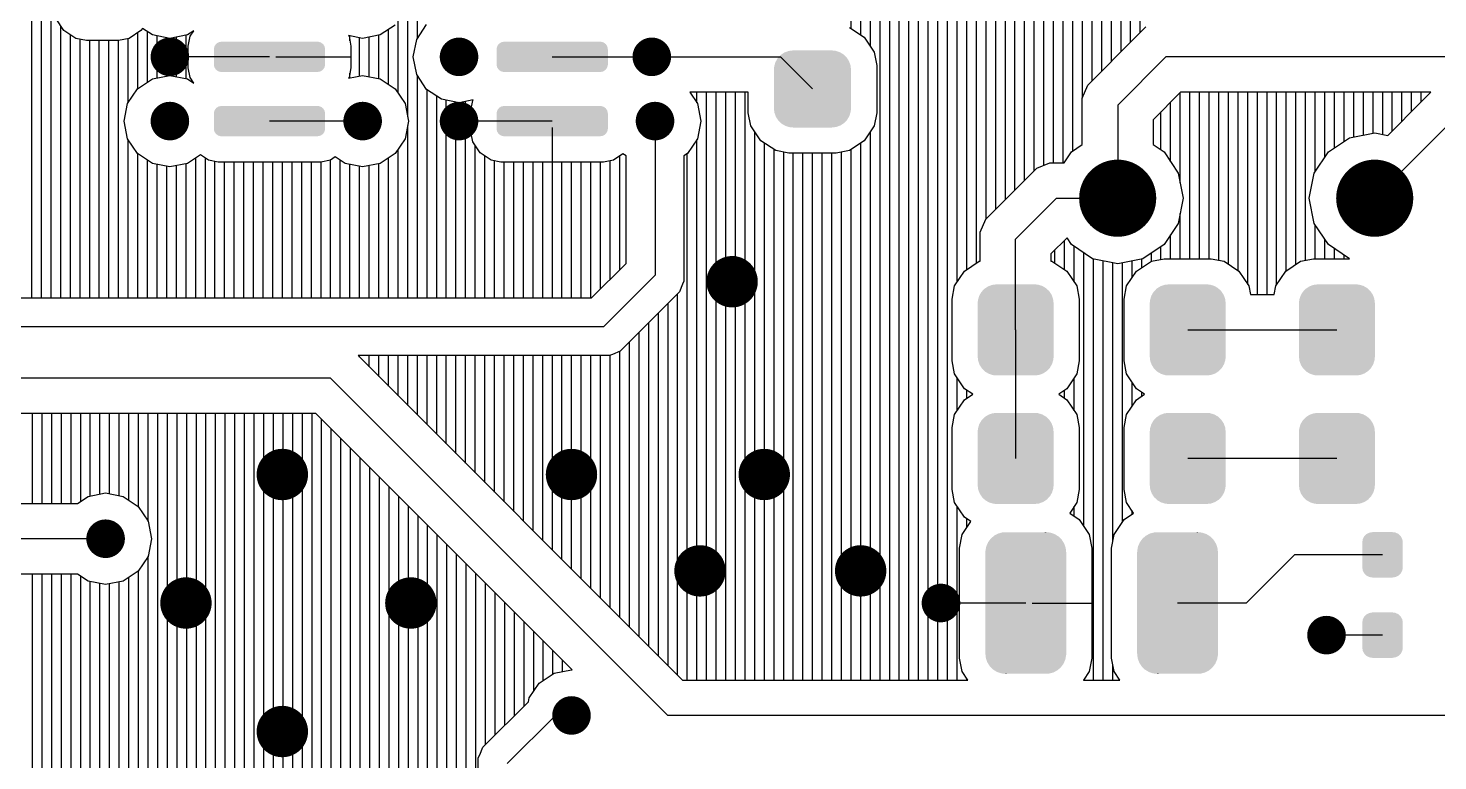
# Model space of a CAD drawing. Extents: x 295 to 953, y 10 to 290.
# Drawn here: x 646.07 to 692.04, y 123.57 to 147.46 of the extents above; entities that cross this region are included whole.
import ezdxf

# ---------------------------------------------------------------- set-up
doc = ezdxf.new("R2010")
doc.units = 0
doc.header["$LTSCALE"] = 5
doc.header["$MEASUREMENT"] = 0
doc.layers.get('0').update_dxf_attribs({"linetype": 'CONTINUOUS', "lineweight": 25})
doc.layers.add('DV-INT-A3_TOP', color=10, linetype='CONTINUOUS')

msp = doc.modelspace()

# ---------------------------------------------------------------- linework, layer by layer
for points, const_width in [([(650.373, 146.528, 1), (651.002, 146.528, 1)], 0.629), ([(659.803, 146.528, 1), (660.431, 146.528, 1)], 0.629), ([(666.089, 146.528, 1), (666.718, 146.528, 1)], 0.629), ([(650.373, 144.433, 1), (651.002, 144.433, 1)], 0.629), ([(656.659, 144.433, 1), (657.288, 144.433, 1)], 0.629), ([(659.803, 144.433, 1), (660.431, 144.433, 1)], 0.629), ([(666.194, 144.433, 1), (666.823, 144.433, 1)], 0.629), ([(680.967, 141.918, 1), (682.225, 141.918, 1)], 1.257), ([(689.349, 141.918, 1), (690.607, 141.918, 1)], 1.257), ([(668.604, 139.194, 1), (669.442, 139.194, 1)], 0.838), ([(653.935, 132.907, 1), (654.774, 132.907, 1)], 0.838), ([(663.365, 132.907, 1), (664.203, 132.907, 1)], 0.838), ([(669.652, 132.907, 1), (670.49, 132.907, 1)], 0.838), ([(648.277, 130.812, 1), (648.906, 130.812, 1)], 0.629), ([(667.556, 129.764, 1), (668.394, 129.764, 1)], 0.838), ([(672.795, 129.764, 1), (673.633, 129.764, 1)], 0.838), ([(650.792, 128.716, 1), (651.63, 128.716, 1)], 0.838), ([(658.126, 128.716, 1), (658.965, 128.716, 1)], 0.838), ([(675.519, 128.716, 1), (676.148, 128.716, 1)], 0.629), ([(688.092, 127.669, 1), (688.721, 127.669, 1)], 0.629), ([(663.47, 125.049, 1), (664.099, 125.049, 1)], 0.629), ([(653.935, 124.525, 1), (654.774, 124.525, 1)], 0.838)]:
    msp.add_lwpolyline(points, format="xyb", close=True, dxfattribs=dict(const_width=const_width))
for points in [[(652.121, 146.775), (652.122, 146.799), (655.75, 146.775), (655.746, 146.799)], [(652.121, 146.281), (652.121, 146.775), (655.75, 146.281), (655.75, 146.775)], [(652.122, 146.799), (652.141, 146.864), (655.746, 146.799), (655.733, 146.864)], [(652.141, 146.864), (652.147, 146.886), (655.733, 146.864), (655.72, 146.886)], [(652.147, 146.886), (652.189, 146.942), (655.72, 146.886), (655.686, 146.942)], [(652.189, 146.942), (652.202, 146.958), (655.686, 146.942), (655.664, 146.958)], [(652.202, 146.958), (652.263, 146.996), (655.664, 146.958), (655.614, 146.996)], [(652.263, 146.996), (652.279, 147.006), (655.614, 146.996), (655.58, 147.006)], [(652.279, 147.006), (652.362, 147.021), (655.58, 147.006), (655.526, 147.021)], [(652.362, 147.021), (652.368, 147.023), (655.526, 147.021), (655.503, 147.023)], [(661.341, 146.775), (661.342, 146.799), (664.97, 146.775), (664.966, 146.799)], [(661.341, 146.281), (661.341, 146.775), (664.97, 146.281), (664.97, 146.775)], [(661.342, 146.799), (661.361, 146.864), (664.966, 146.799), (664.954, 146.864)], [(661.361, 146.864), (661.367, 146.886), (664.954, 146.864), (664.94, 146.886)], [(661.367, 146.886), (661.409, 146.942), (664.94, 146.886), (664.906, 146.942)], [(661.409, 146.942), (661.422, 146.958), (664.906, 146.942), (664.884, 146.958)], [(661.422, 146.958), (661.483, 146.996), (664.884, 146.958), (664.834, 146.996)], [(661.483, 146.996), (661.499, 147.006), (664.834, 146.996), (664.8, 147.006)], [(661.499, 147.006), (661.582, 147.021), (664.8, 147.006), (664.747, 147.021)], [(661.582, 147.021), (661.588, 147.023), (664.747, 147.021), (664.723, 147.023)], [(670.64, 146.611), (670.733, 146.672), (672.65, 146.611), (672.546, 146.672)], [(670.733, 146.672), (670.768, 146.684), (672.546, 146.672), (672.525, 146.684)], [(670.768, 146.684), (670.87, 146.721), (672.525, 146.684), (672.406, 146.721)], [(670.87, 146.721), (670.922, 146.727), (672.406, 146.721), (672.386, 146.727)], [(670.922, 146.727), (671.014, 146.738), (672.386, 146.727), (672.271, 146.738)], [(652.125, 146.257), (652.121, 146.281), (655.749, 146.257), (655.75, 146.281)], [(652.137, 146.192), (652.125, 146.257), (655.73, 146.192), (655.749, 146.257)], [(652.151, 146.17), (652.137, 146.192), (655.724, 146.17), (655.73, 146.192)], [(661.345, 146.257), (661.341, 146.281), (664.969, 146.257), (664.97, 146.281)], [(661.357, 146.192), (661.345, 146.257), (664.95, 146.192), (664.969, 146.257)], [(661.371, 146.17), (661.357, 146.192), (664.944, 146.17), (664.95, 146.192)], [(670.385, 146.109), (670.396, 146.224), (672.9, 146.109), (672.886, 146.224)], [(670.396, 146.224), (670.405, 146.253), (672.886, 146.224), (672.883, 146.253)], [(670.405, 146.253), (670.439, 146.363), (672.883, 146.253), (672.843, 146.363)], [(670.439, 146.363), (670.454, 146.389), (672.843, 146.363), (672.834, 146.389)], [(670.454, 146.389), (670.512, 146.488), (672.834, 146.389), (672.77, 146.488)], [(670.512, 146.488), (670.534, 146.511), (672.77, 146.488), (672.755, 146.511)], [(670.534, 146.511), (670.612, 146.593), (672.755, 146.511), (672.669, 146.593)], [(670.612, 146.593), (670.64, 146.611), (672.669, 146.593), (672.65, 146.611)], [(652.185, 146.115), (652.151, 146.17), (655.682, 146.115), (655.724, 146.17)], [(652.207, 146.098), (652.185, 146.115), (655.669, 146.098), (655.682, 146.115)], [(652.257, 146.06), (652.207, 146.098), (655.607, 146.06), (655.669, 146.098)], [(652.29, 146.05), (652.257, 146.06), (655.592, 146.05), (655.607, 146.06)], [(652.344, 146.035), (652.29, 146.05), (655.509, 146.035), (655.592, 146.05)], [(652.368, 146.034), (652.344, 146.035), (655.503, 146.034), (655.509, 146.035)], [(661.405, 146.115), (661.371, 146.17), (664.902, 146.115), (664.944, 146.17)], [(661.427, 146.098), (661.405, 146.115), (664.889, 146.098), (664.902, 146.115)], [(661.477, 146.06), (661.427, 146.098), (664.828, 146.06), (664.889, 146.098)], [(661.511, 146.05), (661.477, 146.06), (664.812, 146.05), (664.828, 146.06)], [(661.564, 146.035), (661.511, 146.05), (664.729, 146.035), (664.812, 146.05)], [(661.588, 146.034), (661.564, 146.035), (664.723, 146.034), (664.729, 146.035)], [(670.385, 144.852), (670.385, 146.109), (672.9, 144.852), (672.9, 146.109)], [(652.147, 144.791), (652.189, 144.846), (655.72, 144.791), (655.686, 144.846)], [(652.189, 144.846), (652.202, 144.863), (655.686, 144.846), (655.664, 144.863)], [(652.202, 144.863), (652.263, 144.901), (655.664, 144.863), (655.614, 144.901)], [(652.263, 144.901), (652.279, 144.91), (655.614, 144.901), (655.58, 144.91)], [(652.279, 144.91), (652.362, 144.926), (655.58, 144.91), (655.526, 144.926)], [(652.362, 144.926), (652.368, 144.927), (655.526, 144.926), (655.503, 144.927)], [(661.367, 144.791), (661.409, 144.846), (664.94, 144.791), (664.906, 144.846)], [(661.409, 144.846), (661.422, 144.863), (664.906, 144.846), (664.884, 144.863)], [(661.422, 144.863), (661.483, 144.901), (664.884, 144.863), (664.834, 144.901)], [(661.483, 144.901), (661.499, 144.91), (664.834, 144.901), (664.8, 144.91)], [(661.499, 144.91), (661.582, 144.926), (664.8, 144.91), (664.747, 144.926)], [(661.582, 144.926), (661.588, 144.927), (664.747, 144.926), (664.723, 144.927)], [(670.398, 144.736), (670.385, 144.852), (672.889, 144.736), (672.9, 144.852)], [(652.121, 144.68), (652.122, 144.703), (655.75, 144.68), (655.746, 144.703)], [(652.121, 144.185), (652.121, 144.68), (655.75, 144.185), (655.75, 144.68)], [(652.122, 144.703), (652.141, 144.769), (655.746, 144.703), (655.733, 144.769)], [(652.141, 144.769), (652.147, 144.791), (655.733, 144.769), (655.72, 144.791)], [(661.341, 144.68), (661.342, 144.703), (664.97, 144.68), (664.966, 144.703)], [(661.341, 144.185), (661.341, 144.68), (664.97, 144.185), (664.97, 144.68)], [(661.342, 144.703), (661.361, 144.769), (664.966, 144.703), (664.954, 144.769)], [(661.361, 144.769), (661.367, 144.791), (664.954, 144.769), (664.94, 144.791)], [(670.402, 144.708), (670.398, 144.736), (672.88, 144.708), (672.889, 144.736)], [(670.441, 144.598), (670.402, 144.708), (672.846, 144.598), (672.88, 144.708)], [(670.451, 144.571), (670.441, 144.598), (672.831, 144.571), (672.846, 144.598)], [(670.515, 144.473), (670.451, 144.571), (672.773, 144.473), (672.831, 144.571)], [(670.53, 144.45), (670.515, 144.473), (672.751, 144.45), (672.773, 144.473)], [(670.616, 144.368), (670.53, 144.45), (672.673, 144.368), (672.751, 144.45)], [(670.635, 144.35), (670.616, 144.368), (672.645, 144.35), (672.673, 144.368)], [(670.739, 144.289), (670.635, 144.35), (672.551, 144.289), (672.645, 144.35)], [(652.125, 144.162), (652.121, 144.185), (655.749, 144.162), (655.75, 144.185)], [(652.137, 144.096), (652.125, 144.162), (655.73, 144.096), (655.749, 144.162)], [(652.151, 144.075), (652.137, 144.096), (655.724, 144.075), (655.73, 144.096)], [(652.185, 144.019), (652.151, 144.075), (655.682, 144.019), (655.724, 144.075)], [(652.207, 144.002), (652.185, 144.019), (655.669, 144.002), (655.682, 144.019)], [(652.257, 143.964), (652.207, 144.002), (655.607, 143.964), (655.669, 144.002)], [(652.29, 143.955), (652.257, 143.964), (655.592, 143.955), (655.607, 143.964)], [(652.344, 143.939), (652.29, 143.955), (655.509, 143.939), (655.592, 143.955)], [(652.368, 143.938), (652.344, 143.939), (655.503, 143.938), (655.509, 143.939)], [(661.345, 144.162), (661.341, 144.185), (664.969, 144.162), (664.97, 144.185)], [(661.357, 144.096), (661.345, 144.162), (664.95, 144.096), (664.969, 144.162)], [(661.371, 144.075), (661.357, 144.096), (664.944, 144.075), (664.95, 144.096)], [(661.405, 144.019), (661.371, 144.075), (664.902, 144.019), (664.944, 144.075)], [(661.427, 144.002), (661.405, 144.019), (664.889, 144.002), (664.902, 144.019)], [(661.477, 143.964), (661.427, 144.002), (664.828, 143.964), (664.889, 144.002)], [(661.511, 143.955), (661.477, 143.964), (664.812, 143.955), (664.828, 143.964)], [(661.564, 143.939), (661.511, 143.955), (664.729, 143.939), (664.812, 143.955)], [(661.588, 143.938), (661.564, 143.939), (664.723, 143.938), (664.729, 143.939)], [(670.76, 144.277), (670.739, 144.289), (672.517, 144.277), (672.551, 144.289)], [(670.879, 144.24), (670.76, 144.277), (672.415, 144.24), (672.517, 144.277)], [(670.898, 144.234), (670.879, 144.24), (672.363, 144.234), (672.415, 144.24)], [(671.014, 144.223), (670.898, 144.234), (672.271, 144.223), (672.363, 144.234)], [(677.099, 138.768), (677.152, 138.858), (679.441, 138.768), (679.381, 138.858)], [(677.152, 138.858), (677.179, 138.888), (679.381, 138.858), (679.362, 138.888)], [(677.179, 138.888), (677.25, 138.963), (679.362, 138.888), (679.282, 138.963)], [(677.25, 138.963), (677.285, 138.986), (679.282, 138.963), (679.257, 138.986)], [(677.285, 138.986), (677.37, 139.042), (679.257, 138.986), (679.16, 139.042)], [(677.37, 139.042), (677.413, 139.058), (679.16, 139.042), (679.133, 139.058)], [(677.413, 139.058), (677.505, 139.091), (679.133, 139.058), (679.02, 139.091)], [(677.505, 139.091), (677.569, 139.099), (679.02, 139.091), (678.995, 139.099)], [(677.569, 139.099), (677.648, 139.108), (678.995, 139.099), (678.889, 139.108)], [(682.711, 138.768), (682.763, 138.858), (685.053, 138.768), (684.993, 138.858)], [(682.763, 138.858), (682.791, 138.888), (684.993, 138.858), (684.973, 138.888)], [(682.791, 138.888), (682.862, 138.963), (684.973, 138.888), (684.893, 138.963)], [(682.862, 138.963), (682.897, 138.986), (684.893, 138.963), (684.869, 138.986)], [(682.897, 138.986), (682.982, 139.042), (684.869, 138.986), (684.772, 139.042)], [(682.982, 139.042), (683.025, 139.058), (684.772, 139.042), (684.744, 139.058)], [(683.025, 139.058), (683.117, 139.091), (684.744, 139.058), (684.632, 139.091)], [(683.117, 139.091), (683.181, 139.099), (684.632, 139.091), (684.607, 139.099)], [(683.181, 139.099), (683.26, 139.108), (684.607, 139.099), (684.5, 139.108)], [(687.577, 138.768), (687.629, 138.858), (689.918, 138.768), (689.859, 138.858)], [(687.629, 138.858), (687.657, 138.888), (689.859, 138.858), (689.839, 138.888)], [(687.657, 138.888), (687.728, 138.963), (689.839, 138.888), (689.759, 138.963)], [(687.728, 138.963), (687.763, 138.986), (689.759, 138.963), (689.735, 138.986)], [(687.763, 138.986), (687.848, 139.042), (689.735, 138.986), (689.637, 139.042)], [(687.848, 139.042), (687.891, 139.058), (689.637, 139.042), (689.61, 139.058)], [(687.891, 139.058), (687.983, 139.091), (689.61, 139.058), (689.498, 139.091)], [(687.983, 139.091), (688.047, 139.099), (689.498, 139.091), (689.472, 139.099)], [(688.047, 139.099), (688.126, 139.108), (689.472, 139.099), (689.366, 139.108)], [(677.03, 138.49), (677.039, 138.596), (679.507, 138.49), (679.494, 138.596)], [(677.03, 136.755), (677.03, 138.49), (679.507, 136.755), (679.507, 138.49)], [(677.039, 138.596), (677.05, 138.632), (679.494, 138.596), (679.49, 138.632)], [(677.05, 138.632), (677.08, 138.734), (679.49, 138.632), (679.453, 138.734)], [(677.08, 138.734), (677.099, 138.768), (679.453, 138.734), (679.441, 138.768)], [(682.642, 138.49), (682.651, 138.596), (685.118, 138.49), (685.106, 138.596)], [(682.642, 136.755), (682.642, 138.49), (685.118, 136.755), (685.118, 138.49)], [(682.651, 138.596), (682.662, 138.632), (685.106, 138.596), (685.102, 138.632)], [(682.662, 138.632), (682.692, 138.734), (685.102, 138.632), (685.065, 138.734)], [(682.692, 138.734), (682.711, 138.768), (685.065, 138.734), (685.053, 138.768)], [(687.507, 138.49), (687.517, 138.596), (689.984, 138.49), (689.972, 138.596)], [(687.507, 136.755), (687.507, 138.49), (689.984, 136.755), (689.984, 138.49)], [(687.517, 138.596), (687.527, 138.632), (689.972, 138.596), (689.968, 138.632)], [(687.527, 138.632), (687.558, 138.734), (689.968, 138.632), (689.931, 138.734)], [(687.558, 138.734), (687.577, 138.768), (689.931, 138.734), (689.918, 138.768)], [(677.042, 136.648), (677.03, 136.755), (679.498, 136.648), (679.507, 136.755)], [(677.047, 136.612), (677.042, 136.648), (679.487, 136.612), (679.498, 136.648)], [(677.083, 136.511), (677.047, 136.612), (679.457, 136.511), (679.487, 136.612)], [(682.654, 136.648), (682.642, 136.755), (685.109, 136.648), (685.118, 136.755)], [(682.658, 136.612), (682.654, 136.648), (685.098, 136.612), (685.109, 136.648)], [(682.695, 136.511), (682.658, 136.612), (685.068, 136.511), (685.098, 136.612)], [(687.52, 136.648), (687.507, 136.755), (689.975, 136.648), (689.984, 136.755)], [(687.524, 136.612), (687.52, 136.648), (689.964, 136.612), (689.975, 136.648)], [(687.561, 136.511), (687.524, 136.612), (689.934, 136.511), (689.964, 136.612)], [(677.096, 136.477), (677.083, 136.511), (679.437, 136.477), (679.457, 136.511)], [(677.156, 136.386), (677.096, 136.477), (679.385, 136.386), (679.437, 136.477)], [(677.175, 136.357), (677.156, 136.386), (679.357, 136.357), (679.385, 136.386)], [(677.255, 136.281), (677.175, 136.357), (679.286, 136.281), (679.357, 136.357)], [(677.279, 136.258), (677.255, 136.281), (679.251, 136.258), (679.286, 136.281)], [(677.377, 136.202), (677.279, 136.258), (679.166, 136.202), (679.251, 136.258)], [(677.404, 136.187), (677.377, 136.202), (679.123, 136.187), (679.166, 136.202)], [(677.517, 136.153), (677.404, 136.187), (679.031, 136.153), (679.123, 136.187)], [(677.542, 136.146), (677.517, 136.153), (678.967, 136.146), (679.031, 136.153)], [(677.648, 136.136), (677.542, 136.146), (678.889, 136.136), (678.967, 136.146)], [(682.708, 136.477), (682.695, 136.511), (685.049, 136.477), (685.068, 136.511)], [(682.767, 136.386), (682.708, 136.477), (684.997, 136.386), (685.049, 136.477)], [(682.787, 136.357), (682.767, 136.386), (684.969, 136.357), (684.997, 136.386)], [(682.867, 136.281), (682.787, 136.357), (684.898, 136.281), (684.969, 136.357)], [(682.891, 136.258), (682.867, 136.281), (684.863, 136.258), (684.898, 136.281)], [(682.988, 136.202), (682.891, 136.258), (684.778, 136.202), (684.863, 136.258)], [(683.016, 136.187), (682.988, 136.202), (684.735, 136.187), (684.778, 136.202)], [(683.128, 136.153), (683.016, 136.187), (684.643, 136.153), (684.735, 136.187)], [(683.154, 136.146), (683.128, 136.153), (684.579, 136.146), (684.643, 136.153)], [(683.26, 136.136), (683.154, 136.146), (684.5, 136.136), (684.579, 136.146)], [(687.573, 136.477), (687.561, 136.511), (689.915, 136.477), (689.934, 136.511)], [(687.633, 136.386), (687.573, 136.477), (689.862, 136.386), (689.915, 136.477)], [(687.652, 136.357), (687.633, 136.386), (689.835, 136.357), (689.862, 136.386)], [(687.732, 136.281), (687.652, 136.357), (689.764, 136.281), (689.835, 136.357)], [(687.757, 136.258), (687.732, 136.281), (689.729, 136.258), (689.764, 136.281)], [(687.854, 136.202), (687.757, 136.258), (689.644, 136.202), (689.729, 136.258)], [(687.882, 136.187), (687.854, 136.202), (689.601, 136.187), (689.644, 136.202)], [(687.994, 136.153), (687.882, 136.187), (689.509, 136.153), (689.601, 136.187)], [(688.019, 136.146), (687.994, 136.153), (689.445, 136.146), (689.509, 136.153)], [(688.126, 136.136), (688.019, 136.146), (689.366, 136.136), (689.445, 136.146)], [(677.152, 134.667), (677.179, 134.697), (679.381, 134.667), (679.362, 134.697)], [(677.179, 134.697), (677.25, 134.772), (679.362, 134.697), (679.282, 134.772)], [(677.25, 134.772), (677.285, 134.795), (679.282, 134.772), (679.257, 134.795)], [(677.285, 134.795), (677.37, 134.851), (679.257, 134.795), (679.16, 134.851)], [(677.37, 134.851), (677.413, 134.867), (679.16, 134.851), (679.133, 134.867)], [(677.413, 134.867), (677.505, 134.9), (679.133, 134.867), (679.02, 134.9)], [(677.505, 134.9), (677.569, 134.908), (679.02, 134.9), (678.995, 134.908)], [(677.569, 134.908), (677.648, 134.917), (678.995, 134.908), (678.889, 134.917)], [(682.763, 134.667), (682.791, 134.697), (684.993, 134.667), (684.973, 134.697)], [(682.791, 134.697), (682.862, 134.772), (684.973, 134.697), (684.893, 134.772)], [(682.862, 134.772), (682.897, 134.795), (684.893, 134.772), (684.869, 134.795)], [(682.897, 134.795), (682.982, 134.851), (684.869, 134.795), (684.772, 134.851)], [(682.982, 134.851), (683.025, 134.867), (684.772, 134.851), (684.744, 134.867)], [(683.025, 134.867), (683.117, 134.9), (684.744, 134.867), (684.632, 134.9)], [(683.117, 134.9), (683.181, 134.908), (684.632, 134.9), (684.607, 134.908)], [(683.181, 134.908), (683.26, 134.917), (684.607, 134.908), (684.5, 134.917)], [(687.629, 134.667), (687.657, 134.697), (689.859, 134.667), (689.839, 134.697)], [(687.657, 134.697), (687.728, 134.772), (689.839, 134.697), (689.759, 134.772)], [(687.728, 134.772), (687.763, 134.795), (689.759, 134.772), (689.735, 134.795)], [(687.763, 134.795), (687.848, 134.851), (689.735, 134.795), (689.637, 134.851)], [(687.848, 134.851), (687.891, 134.867), (689.637, 134.851), (689.61, 134.867)], [(687.891, 134.867), (687.983, 134.9), (689.61, 134.867), (689.498, 134.9)], [(687.983, 134.9), (688.047, 134.908), (689.498, 134.9), (689.472, 134.908)], [(688.047, 134.908), (688.126, 134.917), (689.472, 134.908), (689.366, 134.917)], [(677.03, 134.299), (677.039, 134.405), (679.507, 134.299), (679.494, 134.405)], [(677.03, 132.564), (677.03, 134.299), (679.507, 132.564), (679.507, 134.299)], [(677.039, 134.405), (677.05, 134.441), (679.494, 134.405), (679.49, 134.441)], [(677.05, 134.441), (677.08, 134.543), (679.49, 134.441), (679.453, 134.543)], [(677.08, 134.543), (677.099, 134.577), (679.453, 134.543), (679.441, 134.577)], [(677.099, 134.577), (677.152, 134.667), (679.441, 134.577), (679.381, 134.667)], [(682.642, 134.299), (682.651, 134.405), (685.118, 134.299), (685.106, 134.405)], [(682.642, 132.564), (682.642, 134.299), (685.118, 132.564), (685.118, 134.299)], [(682.651, 134.405), (682.662, 134.441), (685.106, 134.405), (685.102, 134.441)], [(682.662, 134.441), (682.692, 134.543), (685.102, 134.441), (685.065, 134.543)], [(682.692, 134.543), (682.711, 134.577), (685.065, 134.543), (685.053, 134.577)], [(682.711, 134.577), (682.763, 134.667), (685.053, 134.577), (684.993, 134.667)], [(687.507, 134.299), (687.517, 134.405), (689.984, 134.299), (689.972, 134.405)], [(687.507, 132.564), (687.507, 134.299), (689.984, 132.564), (689.984, 134.299)], [(687.517, 134.405), (687.527, 134.441), (689.972, 134.405), (689.968, 134.441)], [(687.527, 134.441), (687.558, 134.543), (689.968, 134.441), (689.931, 134.543)], [(687.558, 134.543), (687.577, 134.577), (689.931, 134.543), (689.918, 134.577)], [(687.577, 134.577), (687.629, 134.667), (689.918, 134.577), (689.859, 134.667)], [(677.042, 132.457), (677.03, 132.564), (679.498, 132.457), (679.507, 132.564)], [(677.047, 132.421), (677.042, 132.457), (679.487, 132.421), (679.498, 132.457)], [(677.083, 132.32), (677.047, 132.421), (679.457, 132.32), (679.487, 132.421)], [(682.654, 132.457), (682.642, 132.564), (685.109, 132.457), (685.118, 132.564)], [(682.658, 132.421), (682.654, 132.457), (685.098, 132.421), (685.109, 132.457)], [(682.695, 132.32), (682.658, 132.421), (685.068, 132.32), (685.098, 132.421)], [(687.52, 132.457), (687.507, 132.564), (689.975, 132.457), (689.984, 132.564)], [(687.524, 132.421), (687.52, 132.457), (689.964, 132.421), (689.975, 132.457)], [(687.561, 132.32), (687.524, 132.421), (689.934, 132.32), (689.964, 132.421)], [(677.096, 132.286), (677.083, 132.32), (679.437, 132.286), (679.457, 132.32)], [(677.156, 132.195), (677.096, 132.286), (679.385, 132.195), (679.437, 132.286)], [(677.175, 132.166), (677.156, 132.195), (679.357, 132.166), (679.385, 132.195)], [(677.255, 132.09), (677.175, 132.166), (679.286, 132.09), (679.357, 132.166)], [(677.279, 132.067), (677.255, 132.09), (679.251, 132.067), (679.286, 132.09)], [(677.377, 132.011), (677.279, 132.067), (679.166, 132.011), (679.251, 132.067)], [(677.404, 131.996), (677.377, 132.011), (679.123, 131.996), (679.166, 132.011)], [(677.517, 131.962), (677.404, 131.996), (679.031, 131.962), (679.123, 131.996)], [(677.542, 131.955), (677.517, 131.962), (678.967, 131.955), (679.031, 131.962)], [(677.648, 131.945), (677.542, 131.955), (678.889, 131.945), (678.967, 131.955)], [(682.708, 132.286), (682.695, 132.32), (685.049, 132.286), (685.068, 132.32)], [(682.767, 132.195), (682.708, 132.286), (684.997, 132.195), (685.049, 132.286)], [(682.787, 132.166), (682.767, 132.195), (684.969, 132.166), (684.997, 132.195)], [(682.867, 132.09), (682.787, 132.166), (684.898, 132.09), (684.969, 132.166)], [(682.891, 132.067), (682.867, 132.09), (684.863, 132.067), (684.898, 132.09)], [(682.988, 132.011), (682.891, 132.067), (684.778, 132.011), (684.863, 132.067)], [(683.016, 131.996), (682.988, 132.011), (684.735, 131.996), (684.778, 132.011)], [(683.128, 131.962), (683.016, 131.996), (684.643, 131.962), (684.735, 131.996)], [(683.154, 131.955), (683.128, 131.962), (684.579, 131.955), (684.643, 131.962)], [(683.26, 131.945), (683.154, 131.955), (684.5, 131.945), (684.579, 131.955)], [(687.573, 132.286), (687.561, 132.32), (689.915, 132.286), (689.934, 132.32)], [(687.633, 132.195), (687.573, 132.286), (689.862, 132.195), (689.915, 132.286)], [(687.652, 132.166), (687.633, 132.195), (689.835, 132.166), (689.862, 132.195)], [(687.732, 132.09), (687.652, 132.166), (689.764, 132.09), (689.835, 132.166)], [(687.757, 132.067), (687.732, 132.09), (689.729, 132.067), (689.764, 132.09)], [(687.854, 132.011), (687.757, 132.067), (689.644, 132.011), (689.729, 132.067)], [(687.882, 131.996), (687.854, 132.011), (689.601, 131.996), (689.644, 132.011)], [(687.994, 131.962), (687.882, 131.996), (689.509, 131.962), (689.601, 131.996)], [(688.019, 131.955), (687.994, 131.962), (689.445, 131.955), (689.509, 131.962)], [(688.126, 131.945), (688.019, 131.955), (689.366, 131.945), (689.445, 131.955)], [(677.702, 130.983), (677.813, 131.012), (679.485, 130.983), (679.4, 131.012)], [(677.813, 131.012), (677.846, 131.021), (679.4, 131.012), (679.318, 131.021)], [(677.846, 131.021), (677.994, 131.026), (679.318, 131.021), (679.271, 131.026)], [(679.206, 131.026), (679.252, 131.028), (679.271, 131.026), (679.252, 131.028)], [(682.651, 130.983), (682.762, 131.012), (684.435, 130.983), (684.35, 131.012)], [(682.762, 131.012), (682.795, 131.021), (684.35, 131.012), (684.267, 131.021)], [(682.795, 131.021), (682.944, 131.026), (684.267, 131.021), (684.221, 131.026)], [(684.155, 131.026), (684.202, 131.028), (684.221, 131.026), (684.202, 131.028)], [(689.799, 131.01), (689.821, 131.014), (690.664, 131.01), (690.657, 131.014)], [(689.821, 131.014), (689.903, 131.027), (690.657, 131.014), (690.565, 131.027)], [(689.903, 131.027), (689.903, 131.03), (690.565, 131.027), (690.565, 131.03)], [(677.302, 130.515), (677.31, 130.561), (679.901, 130.515), (679.885, 130.561)], [(677.31, 130.561), (677.351, 130.655), (679.885, 130.561), (679.851, 130.655)], [(677.351, 130.655), (677.37, 130.697), (679.851, 130.655), (679.825, 130.697)], [(677.37, 130.697), (677.431, 130.781), (679.825, 130.697), (679.772, 130.781)], [(677.431, 130.781), (677.458, 130.817), (679.772, 130.781), (679.736, 130.817)], [(677.458, 130.817), (677.538, 130.885), (679.736, 130.817), (679.667, 130.885)], [(677.538, 130.885), (677.57, 130.914), (679.667, 130.885), (679.621, 130.914)], [(677.57, 130.914), (677.666, 130.964), (679.621, 130.914), (679.54, 130.964)], [(677.666, 130.964), (677.702, 130.983), (679.54, 130.964), (679.485, 130.983)], [(682.251, 130.515), (682.26, 130.561), (684.85, 130.515), (684.834, 130.561)], [(682.26, 130.561), (682.301, 130.655), (684.834, 130.561), (684.801, 130.655)], [(682.301, 130.655), (682.319, 130.697), (684.801, 130.655), (684.774, 130.697)], [(682.319, 130.697), (682.381, 130.781), (684.774, 130.697), (684.722, 130.781)], [(682.381, 130.781), (682.407, 130.817), (684.722, 130.781), (684.685, 130.817)], [(682.407, 130.817), (682.487, 130.885), (684.685, 130.817), (684.616, 130.885)], [(682.487, 130.885), (682.52, 130.914), (684.616, 130.885), (684.571, 130.914)], [(682.52, 130.914), (682.616, 130.964), (684.571, 130.914), (684.49, 130.964)], [(682.616, 130.964), (682.651, 130.983), (684.49, 130.964), (684.435, 130.983)], [(689.574, 130.701), (689.587, 130.793), (690.894, 130.701), (690.878, 130.793)], [(689.574, 130.699), (689.574, 130.701), (690.894, 130.699), (690.894, 130.701)], [(689.574, 129.877), (689.574, 130.699), (690.894, 129.877), (690.894, 130.699)], [(689.587, 130.793), (689.593, 130.804), (690.878, 130.793), (690.876, 130.804)], [(689.593, 130.804), (689.633, 130.887), (690.876, 130.804), (690.832, 130.887)], [(689.633, 130.887), (689.642, 130.896), (690.832, 130.887), (690.827, 130.896)], [(689.642, 130.896), (689.706, 130.962), (690.827, 130.896), (690.759, 130.962)], [(689.706, 130.962), (689.719, 130.969), (690.759, 130.962), (690.751, 130.969)], [(689.719, 130.969), (689.799, 131.01), (690.751, 130.969), (690.664, 131.01)], [(677.279, 127.067), (677.279, 130.365), (679.92, 127.067), (679.92, 130.365)], [(677.281, 130.368), (677.283, 130.415), (679.917, 130.368), (679.912, 130.415)], [(677.281, 130.365), (677.281, 130.368), (679.917, 130.365), (679.917, 130.368)], [(677.283, 130.415), (677.302, 130.515), (679.912, 130.415), (679.901, 130.515)], [(682.229, 127.067), (682.229, 130.365), (684.869, 127.067), (684.869, 130.365)], [(682.231, 130.368), (682.233, 130.415), (684.867, 130.368), (684.862, 130.415)], [(682.231, 130.365), (682.231, 130.368), (684.867, 130.365), (684.867, 130.368)], [(682.233, 130.415), (682.251, 130.515), (684.862, 130.415), (684.85, 130.515)], [(689.574, 129.875), (689.574, 129.877), (690.894, 129.875), (690.894, 129.877)], [(689.589, 129.783), (689.574, 129.875), (690.88, 129.783), (690.894, 129.875)], [(689.591, 129.772), (689.589, 129.783), (690.874, 129.772), (690.88, 129.783)], [(689.635, 129.689), (689.591, 129.772), (690.834, 129.689), (690.874, 129.772)], [(689.64, 129.679), (689.635, 129.689), (690.825, 129.679), (690.834, 129.689)], [(689.709, 129.614), (689.64, 129.679), (690.761, 129.614), (690.825, 129.679)], [(689.716, 129.607), (689.709, 129.614), (690.748, 129.607), (690.761, 129.614)], [(689.803, 129.566), (689.716, 129.607), (690.668, 129.566), (690.748, 129.607)], [(689.81, 129.562), (689.803, 129.566), (690.647, 129.562), (690.668, 129.566)], [(689.903, 129.549), (689.81, 129.562), (690.565, 129.549), (690.647, 129.562)], [(689.903, 129.546), (689.903, 129.549), (690.565, 129.546), (690.565, 129.549)], [(689.593, 128.185), (689.633, 128.268), (690.876, 128.185), (690.832, 128.268)], [(689.633, 128.268), (689.642, 128.277), (690.832, 128.268), (690.827, 128.277)], [(689.642, 128.277), (689.706, 128.343), (690.827, 128.277), (690.759, 128.343)], [(689.706, 128.343), (689.719, 128.349), (690.759, 128.343), (690.751, 128.349)], [(689.719, 128.349), (689.799, 128.391), (690.751, 128.349), (690.664, 128.391)], [(689.799, 128.391), (689.821, 128.394), (690.664, 128.391), (690.657, 128.394)], [(689.821, 128.394), (689.903, 128.408), (690.657, 128.394), (690.565, 128.408)], [(689.903, 128.408), (689.903, 128.41), (690.565, 128.408), (690.565, 128.41)], [(689.574, 128.081), (689.587, 128.173), (690.894, 128.081), (690.878, 128.173)], [(689.574, 128.079), (689.574, 128.081), (690.894, 128.079), (690.894, 128.081)], [(689.574, 127.258), (689.574, 128.079), (690.894, 127.258), (690.894, 128.079)], [(689.587, 128.173), (689.593, 128.185), (690.878, 128.173), (690.876, 128.185)], [(677.281, 127.065), (677.281, 127.067), (679.917, 127.065), (679.917, 127.067)], [(677.287, 127.018), (677.281, 127.065), (679.916, 127.018), (679.917, 127.065)], [(677.298, 126.917), (677.287, 127.018), (679.897, 126.917), (679.916, 127.018)], [(677.314, 126.872), (677.298, 126.917), (679.888, 126.872), (679.897, 126.917)], [(682.231, 127.065), (682.231, 127.067), (684.867, 127.065), (684.867, 127.067)], [(682.236, 127.018), (682.231, 127.065), (684.865, 127.018), (684.867, 127.065)], [(682.248, 126.917), (682.236, 127.018), (684.847, 126.917), (684.865, 127.018)], [(682.264, 126.872), (682.248, 126.917), (684.838, 126.872), (684.847, 126.917)], [(689.574, 127.256), (689.574, 127.258), (690.894, 127.256), (690.894, 127.258)], [(689.589, 127.164), (689.574, 127.256), (690.88, 127.164), (690.894, 127.256)], [(689.591, 127.153), (689.589, 127.164), (690.874, 127.153), (690.88, 127.164)], [(689.635, 127.069), (689.591, 127.153), (690.834, 127.069), (690.874, 127.153)], [(689.64, 127.06), (689.635, 127.069), (690.825, 127.06), (690.834, 127.069)], [(689.709, 126.994), (689.64, 127.06), (690.761, 126.994), (690.825, 127.06)], [(689.716, 126.988), (689.709, 126.994), (690.748, 126.988), (690.761, 126.994)], [(689.803, 126.946), (689.716, 126.988), (690.668, 126.946), (690.748, 126.988)], [(689.81, 126.943), (689.803, 126.946), (690.647, 126.943), (690.668, 126.946)], [(689.903, 126.93), (689.81, 126.943), (690.565, 126.93), (690.647, 126.943)], [(689.903, 126.927), (689.903, 126.93), (690.565, 126.927), (690.565, 126.93)], [(677.347, 126.777), (677.314, 126.872), (679.847, 126.777), (679.888, 126.872)], [(677.374, 126.735), (677.347, 126.777), (679.829, 126.735), (679.847, 126.777)], [(677.427, 126.652), (677.374, 126.735), (679.768, 126.652), (679.829, 126.735)], [(677.463, 126.616), (677.427, 126.652), (679.741, 126.616), (679.768, 126.652)], [(677.532, 126.547), (677.463, 126.616), (679.661, 126.547), (679.741, 126.616)], [(677.577, 126.519), (677.532, 126.547), (679.628, 126.519), (679.661, 126.547)], [(677.658, 126.469), (677.577, 126.519), (679.533, 126.469), (679.628, 126.519)], [(677.713, 126.45), (677.658, 126.469), (679.497, 126.45), (679.533, 126.469)], [(677.799, 126.421), (677.713, 126.45), (679.386, 126.421), (679.497, 126.45)], [(677.88, 126.412), (677.799, 126.421), (679.353, 126.412), (679.386, 126.421)], [(682.297, 126.777), (682.264, 126.872), (684.797, 126.777), (684.838, 126.872)], [(682.323, 126.735), (682.297, 126.777), (684.779, 126.735), (684.797, 126.777)], [(682.376, 126.652), (682.323, 126.735), (684.717, 126.652), (684.779, 126.735)], [(682.412, 126.616), (682.376, 126.652), (684.691, 126.616), (684.717, 126.652)], [(682.482, 126.547), (682.412, 126.616), (684.611, 126.547), (684.691, 126.616)], [(682.527, 126.519), (682.482, 126.547), (684.578, 126.519), (684.611, 126.547)], [(682.608, 126.469), (682.527, 126.519), (684.482, 126.469), (684.578, 126.519)], [(682.663, 126.45), (682.608, 126.469), (684.446, 126.45), (684.482, 126.469)], [(682.748, 126.421), (682.663, 126.45), (684.335, 126.421), (684.446, 126.45)], [(682.83, 126.412), (682.748, 126.421), (684.303, 126.412), (684.335, 126.421)], [(677.927, 126.407), (677.88, 126.412), (679.205, 126.407), (679.353, 126.412)], [(677.946, 126.405), (677.927, 126.407), (677.946, 126.405), (677.994, 126.407)], [(682.876, 126.407), (682.83, 126.412), (684.154, 126.407), (684.303, 126.412)], [(682.896, 126.405), (682.876, 126.407), (682.896, 126.405), (682.944, 126.407)]]:
    msp.add_solid(points)
at = {"layer": 'DV-INT-A3_TOP', "color": 7}
for p, q in [((675.104, 126.202), (675.104, 168.761)), ((675.418, 126.202), (675.418, 168.761)), ((674.79, 126.202), (674.79, 168.514)), ((675.733, 126.202), (675.733, 168.669)), ((673.847, 126.202), (673.847, 167.869)), ((674.161, 126.202), (674.161, 167.944)), ((674.475, 126.202), (674.475, 168.154)), ((676.047, 126.202), (676.047, 168.225)), ((676.361, 139.177), (676.361, 168.015)), ((676.676, 139.588), (676.676, 167.89)), ((676.99, 139.797), (676.99, 165.748)), ((677.304, 141.239), (677.304, 165.434)), ((677.619, 141.553), (677.619, 165.119)), ((677.933, 141.868), (677.933, 164.805)), ((678.247, 142.182), (678.247, 164.491)), ((678.562, 142.496), (678.562, 164.176)), ((678.876, 142.811), (678.876, 163.875)), ((679.19, 142.991), (679.19, 163.745)), ((679.505, 143.07), (679.505, 163.711)), ((679.819, 143.07), (679.819, 163.711)), ((680.133, 143.456), (680.133, 163.711)), ((680.448, 145.183), (680.448, 163.711)), ((680.762, 145.744), (680.762, 163.711)), ((681.076, 146.059), (681.076, 163.711)), ((681.391, 146.373), (681.391, 163.711)), ((681.705, 146.687), (681.705, 163.711)), ((682.019, 147.002), (682.019, 163.711)), ((682.334, 147.316), (682.334, 163.711)), ((646.186, 138.67), (646.186, 159.373)), ((646.501, 138.67), (646.501, 158.602)), ((646.815, 138.67), (646.815, 158.313)), ((658.759, 147.127), (658.759, 150.116)), ((673.532, 146.863), (673.532, 148.72)), ((658.445, 144.575), (658.445, 148.477)), ((673.218, 147.241), (673.218, 148.251)), ((647.234, 147.387), (646.978, 147.773)), ((658.034, 147.563), (657.548, 147.241)), ((658.131, 145.346), (658.131, 147.706)), ((658.738, 147.098), (659.061, 147.584)), ((672.904, 147.45), (672.904, 147.991)), ((647.129, 138.67), (647.129, 147.546)), ((647.62, 147.127), (647.234, 147.387)), ((647.443, 138.67), (647.443, 147.249)), ((647.963, 147.06), (647.62, 147.127)), ((647.758, 138.67), (647.758, 147.102)), ((649.359, 147.127), (649.015, 147.06)), ((649.329, 145.032), (649.329, 147.123)), ((649.744, 147.387), (649.359, 147.127)), ((649.644, 145.493), (649.644, 147.32)), ((649.79, 147.458), (649.744, 147.387)), ((650.117, 147.241), (649.79, 147.458)), ((649.958, 145.707), (649.958, 147.345)), ((650.687, 147.127), (650.117, 147.241)), ((650.272, 145.841), (650.272, 147.211)), ((650.587, 145.904), (650.587, 147.148)), ((651.261, 147.241), (650.687, 147.127)), ((650.901, 145.883), (650.901, 147.169)), ((651.215, 145.82), (651.215, 147.232)), ((651.467, 147.379), (651.261, 147.241)), ((651.282, 146.88), (651.345, 147.199)), ((651.345, 147.199), (651.467, 147.379)), ((656.974, 147.127), (656.513, 147.22)), ((656.513, 147.22), (656.53, 147.199)), ((656.53, 147.199), (656.592, 146.88)), ((656.559, 147.052), (656.559, 147.211)), ((656.873, 145.904), (656.873, 147.148)), ((657.548, 147.241), (656.974, 147.127)), ((657.188, 145.883), (657.188, 147.169)), ((657.502, 145.82), (657.502, 147.232)), ((657.816, 145.635), (657.816, 147.417)), ((672.845, 147.488), (673.331, 147.165)), ((673.331, 147.165), (673.654, 146.679)), ((680.619, 145.606), (682.191, 147.178)), ((682.191, 147.178), (682.518, 147.505)), ((649.015, 147.06), (647.963, 147.06)), ((648.072, 138.67), (648.072, 147.06)), ((648.386, 138.67), (648.386, 147.06)), ((648.701, 138.67), (648.701, 147.06)), ((649.015, 138.67), (649.015, 147.06)), ((651.282, 146.172), (651.282, 146.88)), ((656.592, 146.88), (656.592, 146.172)), ((658.625, 146.528), (658.738, 147.098)), ((673.654, 146.679), (673.738, 146.251)), ((653.935, 146.528), (650.687, 146.528)), ((653.726, 146.528), (651.282, 146.528)), ((654.145, 146.528), (656.592, 146.528)), ((658.738, 145.954), (658.625, 146.528)), ((663.156, 146.528), (666.404, 146.528)), ((666.404, 146.528), (670.595, 146.528)), ((670.595, 146.528), (671.642, 145.48)), ((673.738, 146.251), (673.738, 144.705)), ((683.168, 146.528), (681.596, 144.956)), ((697.836, 146.528), (683.168, 146.528)), ((649.631, 145.489), (650.117, 145.811)), ((650.117, 145.811), (650.687, 145.925)), ((650.687, 145.925), (651.261, 145.811)), ((651.261, 145.811), (651.467, 145.673)), ((651.345, 145.853), (651.282, 146.172)), ((651.467, 145.673), (651.345, 145.853)), ((656.513, 145.832), (656.974, 145.925)), ((656.53, 145.853), (656.513, 145.832)), ((656.592, 146.172), (656.53, 145.853)), ((656.559, 145.841), (656.559, 146)), ((656.974, 145.925), (657.548, 145.811)), ((657.548, 145.811), (658.034, 145.489)), ((659.061, 145.468), (658.738, 145.954)), ((658.759, 138.67), (658.759, 145.925)), ((649.308, 145.003), (649.631, 145.489)), ((658.034, 145.489), (658.357, 145.003)), ((659.547, 145.145), (659.061, 145.468)), ((659.074, 138.67), (659.074, 145.464)), ((669.547, 145.376), (667.644, 145.376)), ((667.644, 145.376), (667.891, 145.003)), ((667.875, 145.032), (667.875, 145.376)), ((668.189, 126.202), (668.189, 145.376)), ((668.503, 126.202), (668.503, 145.376)), ((668.818, 126.202), (668.818, 145.376)), ((669.132, 126.202), (669.132, 145.376)), ((669.446, 126.202), (669.446, 145.376)), ((669.547, 144.705), (669.547, 145.376)), ((680.443, 145.183), (680.619, 145.606)), ((683.645, 145.376), (682.748, 144.479)), ((683.637, 142.417), (683.637, 145.363)), ((691.809, 145.376), (683.645, 145.376)), ((683.951, 139.944), (683.951, 145.376)), ((684.266, 139.944), (684.266, 145.376)), ((684.58, 139.944), (684.58, 145.376)), ((684.894, 139.894), (684.894, 145.376)), ((685.209, 139.764), (685.209, 145.376)), ((685.523, 139.554), (685.523, 145.376)), ((685.837, 139.106), (685.837, 145.376)), ((686.152, 138.775), (686.152, 145.376)), ((686.466, 138.775), (686.466, 145.376)), ((686.78, 139.089), (686.78, 145.376)), ((687.095, 139.546), (687.095, 145.376)), ((687.409, 139.755), (687.409, 145.376)), ((687.723, 139.89), (687.723, 145.376)), ((688.038, 142.777), (688.038, 145.376)), ((688.352, 143.247), (688.352, 145.376)), ((688.666, 143.557), (688.666, 145.376)), ((688.98, 143.766), (688.98, 145.376)), ((689.295, 143.917), (689.295, 145.376)), ((689.609, 143.98), (689.609, 145.376)), ((689.923, 144.043), (689.923, 145.376)), ((690.238, 144.001), (690.238, 145.376)), ((690.552, 144.114), (690.552, 145.376)), ((690.866, 144.428), (690.866, 145.376)), ((691.181, 144.743), (691.181, 145.376)), ((691.495, 145.057), (691.495, 145.376)), ((691.516, 145.082), (691.809, 145.376)), ((649.195, 144.433), (649.308, 145.003)), ((658.357, 145.003), (658.47, 144.433)), ((659.388, 138.67), (659.388, 145.25)), ((660.117, 145.032), (659.547, 145.145)), ((659.702, 138.67), (659.702, 145.116)), ((660.016, 138.67), (660.016, 145.053)), ((660.582, 145.124), (660.117, 145.032)), ((660.331, 138.67), (660.331, 145.074)), ((660.503, 144.785), (660.566, 145.103)), ((660.566, 145.103), (660.582, 145.124)), ((667.891, 145.003), (668.005, 144.433)), ((680.443, 143.666), (680.443, 145.183)), ((681.596, 144.956), (681.596, 141.918)), ((683.323, 143.108), (683.323, 145.049)), ((690.401, 143.967), (691.516, 145.082)), ((649.308, 143.858), (649.195, 144.433)), ((656.974, 144.433), (653.935, 144.433)), ((658.47, 144.433), (658.357, 143.858)), ((663.156, 144.433), (660.117, 144.433)), ((660.503, 144.076), (660.503, 144.785)), ((662.946, 144.433), (660.503, 144.433)), ((666.508, 144.433), (666.508, 139.403)), ((668.005, 144.433), (667.891, 143.858)), ((669.635, 144.278), (669.547, 144.705)), ((673.738, 144.705), (673.654, 144.278)), ((682.748, 144.479), (682.748, 143.666)), ((683.008, 143.494), (683.008, 144.734)), ((692.493, 144.433), (689.978, 141.918)), ((658.445, 138.67), (658.445, 144.286)), ((660.566, 143.758), (660.503, 144.076)), ((663.156, 144.223), (663.156, 143.096)), ((669.958, 143.791), (669.635, 144.278)), ((669.761, 126.202), (669.761, 144.089)), ((673.654, 144.278), (673.331, 143.791)), ((673.532, 126.202), (673.532, 144.093)), ((688.469, 143.427), (689.161, 143.888)), ((689.161, 143.888), (689.978, 144.051)), ((689.978, 144.051), (690.401, 143.967)), ((649.631, 143.372), (649.308, 143.858)), ((649.329, 138.67), (649.329, 143.829)), ((658.357, 143.858), (658.034, 143.372)), ((658.131, 138.67), (658.131, 143.515)), ((660.809, 143.402), (660.566, 143.758)), ((660.645, 138.67), (660.645, 143.645)), ((667.891, 143.858), (667.569, 143.372)), ((667.875, 126.202), (667.875, 143.829)), ((670.444, 143.469), (669.958, 143.791)), ((670.075, 126.202), (670.075, 143.716)), ((670.389, 126.202), (670.389, 143.506)), ((670.871, 143.385), (670.444, 143.469)), ((672.845, 143.469), (672.418, 143.385)), ((673.331, 143.791), (672.845, 143.469)), ((672.904, 126.202), (672.904, 143.506)), ((673.218, 126.202), (673.218, 143.716)), ((679.848, 143.07), (680.087, 143.427)), ((680.087, 143.427), (680.443, 143.666)), ((682.748, 143.666), (683.109, 143.427)), ((683.109, 143.427), (683.57, 142.735)), ((688.008, 142.735), (688.469, 143.427)), ((650.117, 143.05), (649.631, 143.372)), ((649.644, 138.67), (649.644, 143.368)), ((649.958, 138.67), (649.958, 143.154)), ((650.687, 142.936), (650.117, 143.05)), ((650.272, 138.67), (650.272, 143.02)), ((651.261, 143.05), (650.687, 142.936)), ((650.901, 138.67), (650.901, 142.978)), ((651.215, 138.67), (651.215, 143.041)), ((651.689, 143.335), (651.261, 143.05)), ((651.53, 138.67), (651.53, 143.226)), ((651.945, 143.159), (651.689, 143.335)), ((651.844, 138.67), (651.844, 143.23)), ((652.263, 143.096), (651.945, 143.159)), ((652.158, 138.67), (652.158, 143.117)), ((655.612, 143.096), (652.263, 143.096)), ((652.473, 138.67), (652.473, 143.096)), ((652.787, 138.67), (652.787, 143.096)), ((653.101, 138.67), (653.101, 143.096)), ((653.416, 138.67), (653.416, 143.096)), ((653.73, 138.67), (653.73, 143.096)), ((654.044, 138.67), (654.044, 143.096)), ((654.359, 138.67), (654.359, 143.096)), ((654.673, 138.67), (654.673, 143.096)), ((654.987, 138.67), (654.987, 143.096)), ((655.302, 138.67), (655.302, 143.096)), ((655.93, 143.159), (655.612, 143.096)), ((655.616, 138.67), (655.616, 143.096)), ((656.081, 143.263), (655.93, 143.159)), ((655.93, 138.67), (655.93, 143.159)), ((656.404, 143.05), (656.081, 143.263)), ((656.245, 138.67), (656.245, 143.154)), ((656.974, 142.936), (656.404, 143.05)), ((656.559, 138.67), (656.559, 143.02)), ((657.548, 143.05), (656.974, 142.936)), ((657.188, 138.67), (657.188, 142.978)), ((657.502, 138.67), (657.502, 143.041)), ((658.034, 143.372), (657.548, 143.05)), ((657.816, 138.67), (657.816, 143.226)), ((661.165, 143.159), (660.809, 143.402)), ((660.959, 138.67), (660.959, 143.301)), ((661.483, 143.096), (661.165, 143.159)), ((661.274, 138.67), (661.274, 143.138)), ((664.832, 143.096), (661.483, 143.096)), ((661.588, 138.67), (661.588, 143.096)), ((661.902, 138.67), (661.902, 143.096)), ((662.217, 138.67), (662.217, 143.096)), ((662.531, 138.67), (662.531, 143.096)), ((662.845, 138.67), (662.845, 143.096)), ((663.16, 138.67), (663.16, 143.096)), ((663.474, 138.67), (663.474, 143.096)), ((663.788, 138.67), (663.788, 143.096)), ((664.103, 138.67), (664.103, 143.096)), ((664.417, 138.67), (664.417, 143.096)), ((664.731, 138.955), (664.731, 143.096)), ((665.15, 143.159), (664.832, 143.096)), ((665.046, 139.269), (665.046, 143.138)), ((665.461, 143.368), (665.15, 143.159)), ((665.36, 139.584), (665.36, 143.301)), ((665.565, 143.297), (665.461, 143.368)), ((665.565, 139.793), (665.565, 143.297)), ((667.569, 143.372), (667.451, 143.297)), ((667.451, 143.297), (667.451, 139.215)), ((667.56, 126.202), (667.56, 143.368)), ((670.704, 126.202), (670.704, 143.418)), ((672.418, 143.385), (670.871, 143.385)), ((671.018, 126.202), (671.018, 143.385)), ((671.332, 126.202), (671.332, 143.385)), ((671.647, 126.202), (671.647, 143.385)), ((671.961, 126.202), (671.961, 143.385)), ((672.275, 126.202), (672.275, 143.385)), ((672.589, 126.202), (672.589, 143.418)), ((678.956, 142.894), (679.379, 143.07)), ((679.379, 143.07), (679.848, 143.07)), ((650.587, 138.67), (650.587, 142.957)), ((656.873, 138.67), (656.873, 142.957)), ((677.292, 141.231), (678.629, 142.568)), ((678.629, 142.568), (678.956, 142.894)), ((683.57, 142.735), (683.733, 141.918)), ((687.845, 141.918), (688.008, 142.735)), ((678.268, 140.577), (679.605, 141.918)), ((679.605, 141.918), (681.596, 141.918)), ((683.733, 141.918), (683.57, 141.097)), ((688.008, 141.097), (687.845, 141.918)), ((677.116, 140.807), (677.292, 141.231)), ((683.637, 139.944), (683.637, 141.415)), ((677.116, 139.864), (677.116, 140.807)), ((683.57, 141.097), (683.109, 140.405)), ((683.323, 139.944), (683.323, 140.724)), ((688.469, 140.405), (688.008, 141.097)), ((688.038, 139.944), (688.038, 141.055)), ((678.268, 137.622), (678.268, 140.577)), ((679.945, 140.623), (679.421, 140.099)), ((679.551, 139.797), (679.551, 140.229)), ((679.865, 139.588), (679.865, 140.543)), ((680.087, 140.405), (679.945, 140.623)), ((680.779, 139.944), (680.087, 140.405)), ((680.179, 139.177), (680.179, 140.346)), ((683.109, 140.405), (682.417, 139.944)), ((683.008, 139.923), (683.008, 140.338)), ((688.352, 139.944), (688.352, 140.585)), ((689.161, 139.944), (688.469, 140.405)), ((688.666, 139.944), (688.666, 140.275)), ((664.442, 138.67), (665.565, 139.793)), ((676.6, 139.537), (677.082, 139.86)), ((677.082, 139.86), (677.116, 139.864)), ((679.421, 140.099), (679.421, 139.864)), ((679.421, 139.864), (679.454, 139.86)), ((679.454, 139.86), (679.936, 139.537)), ((680.494, 131.214), (680.494, 140.133)), ((681.596, 139.781), (680.779, 139.944)), ((680.808, 126.202), (680.808, 139.936)), ((681.122, 126.202), (681.122, 139.873)), ((681.437, 130.732), (681.437, 139.81)), ((682.417, 139.944), (681.596, 139.781)), ((681.751, 131.357), (681.751, 139.81)), ((682.065, 139.32), (682.065, 139.873)), ((682.212, 139.537), (682.694, 139.86)), ((682.38, 139.651), (682.38, 139.936)), ((682.694, 139.86), (682.694, 140.128)), ((682.694, 139.86), (683.117, 139.944)), ((683.117, 139.944), (684.643, 139.944)), ((684.643, 139.944), (685.066, 139.86)), ((685.066, 139.86), (685.548, 139.537)), ((687.078, 139.537), (687.56, 139.86)), ((687.56, 139.86), (687.983, 139.944)), ((687.983, 139.944), (689.161, 139.944)), ((688.98, 139.944), (688.98, 140.066)), ((666.508, 139.403), (664.832, 137.727)), ((676.278, 139.056), (676.6, 139.537)), ((679.936, 139.537), (680.259, 139.056)), ((681.889, 139.056), (682.212, 139.537)), ((685.548, 139.537), (685.871, 139.056)), ((686.755, 139.056), (687.078, 139.537)), ((667.309, 138.867), (665.368, 136.926)), ((667.409, 139.114), (667.309, 138.867)), ((667.451, 139.215), (667.409, 139.114)), ((676.194, 138.628), (676.278, 139.056)), ((680.259, 139.056), (680.343, 138.628)), ((681.805, 138.628), (681.889, 139.056)), ((685.871, 139.056), (685.925, 138.775)), ((686.701, 138.775), (686.755, 139.056)), ((632.44, 138.67), (664.442, 138.67)), ((666.932, 126.675), (666.932, 138.486)), ((667.246, 126.361), (667.246, 138.8)), ((676.194, 136.612), (676.194, 138.628)), ((680.343, 138.628), (680.343, 136.612)), ((681.805, 136.612), (681.805, 138.628)), ((685.925, 138.775), (686.701, 138.775)), ((666.617, 126.99), (666.617, 138.171)), ((664.832, 137.727), (631.304, 137.727)), ((665.989, 127.618), (665.989, 137.543)), ((666.303, 127.304), (666.303, 137.857)), ((678.268, 137.622), (678.268, 133.431)), ((683.88, 137.622), (688.746, 137.622)), ((665.674, 127.933), (665.674, 137.228)), ((664.648, 136.784), (656.823, 136.784)), ((656.823, 136.784), (667.405, 126.202)), ((656.873, 136.734), (656.873, 136.784)), ((657.188, 136.419), (657.188, 136.784)), ((657.502, 136.105), (657.502, 136.784)), ((657.816, 135.791), (657.816, 136.784)), ((658.131, 135.476), (658.131, 136.784)), ((658.445, 135.162), (658.445, 136.784)), ((658.759, 134.848), (658.759, 136.784)), ((659.074, 134.533), (659.074, 136.784)), ((659.388, 134.219), (659.388, 136.784)), ((659.702, 133.905), (659.702, 136.784)), ((660.016, 133.59), (660.016, 136.784)), ((660.331, 133.276), (660.331, 136.784)), ((660.645, 132.962), (660.645, 136.784)), ((660.959, 132.647), (660.959, 136.784)), ((661.274, 132.333), (661.274, 136.784)), ((661.588, 132.019), (661.588, 136.784)), ((661.902, 131.705), (661.902, 136.784)), ((662.217, 131.39), (662.217, 136.784)), ((662.531, 131.076), (662.531, 136.784)), ((662.845, 130.762), (662.845, 136.784)), ((663.16, 130.447), (663.16, 136.784)), ((663.474, 130.133), (663.474, 136.784)), ((663.788, 129.819), (663.788, 136.784)), ((664.103, 129.504), (664.103, 136.784)), ((664.417, 129.19), (664.417, 136.784)), ((665.021, 136.784), (664.648, 136.784)), ((664.731, 128.876), (664.731, 136.784)), ((665.121, 136.826), (665.021, 136.784)), ((665.046, 128.561), (665.046, 136.792)), ((665.368, 136.926), (665.121, 136.826)), ((665.36, 128.247), (665.36, 136.922)), ((676.278, 136.185), (676.194, 136.612)), ((680.343, 136.612), (680.259, 136.185)), ((681.889, 136.185), (681.805, 136.612)), ((676.6, 135.703), (676.278, 136.185)), ((680.259, 136.185), (679.936, 135.703)), ((682.212, 135.703), (681.889, 136.185)), ((655.926, 136.051), (602.491, 136.051)), ((666.927, 125.049), (655.926, 136.051)), ((676.361, 134.986), (676.361, 136.063)), ((676.868, 135.527), (676.6, 135.703)), ((676.676, 135.397), (676.676, 135.652)), ((679.936, 135.703), (679.672, 135.527)), ((679.865, 135.397), (679.865, 135.652)), ((680.179, 134.986), (680.179, 136.063)), ((682.065, 135.129), (682.065, 135.921)), ((682.476, 135.527), (682.212, 135.703)), ((676.278, 134.865), (676.6, 135.346)), ((676.6, 135.346), (676.868, 135.527)), ((679.672, 135.527), (679.936, 135.346)), ((679.936, 135.346), (680.259, 134.865)), ((681.889, 134.865), (682.212, 135.346)), ((682.212, 135.346), (682.476, 135.527)), ((682.38, 135.46), (682.38, 135.59)), ((655.452, 134.898), (602.969, 134.898)), ((646.207, 131.964), (646.207, 134.898)), ((646.521, 131.964), (646.521, 134.898)), ((646.836, 131.964), (646.836, 134.898)), ((647.15, 131.964), (647.15, 134.898)), ((647.464, 131.964), (647.464, 134.898)), ((647.779, 132.027), (647.779, 134.898)), ((648.093, 132.207), (648.093, 134.898)), ((648.407, 132.266), (648.407, 134.898)), ((648.722, 132.279), (648.722, 134.898)), ((649.036, 132.216), (649.036, 134.898)), ((649.35, 132.069), (649.35, 134.898)), ((649.665, 131.847), (649.665, 134.898)), ((649.979, 131.369), (649.979, 134.898)), ((650.293, 101.37), (650.293, 134.898)), ((650.608, 101.37), (650.608, 134.898)), ((650.922, 101.37), (650.922, 134.898)), ((651.236, 101.37), (651.236, 134.898)), ((651.551, 101.37), (651.551, 134.898)), ((651.865, 101.37), (651.865, 134.898)), ((652.179, 101.37), (652.179, 134.898)), ((652.494, 101.37), (652.494, 134.898)), ((652.808, 101.37), (652.808, 134.898)), ((653.122, 101.37), (653.122, 134.898)), ((653.437, 101.37), (653.437, 134.898)), ((653.751, 101.37), (653.751, 134.898)), ((654.065, 101.37), (654.065, 134.898)), ((654.38, 101.37), (654.38, 134.898)), ((654.694, 101.37), (654.694, 134.898)), ((655.008, 101.37), (655.008, 134.898)), ((655.323, 101.37), (655.323, 134.898)), ((663.809, 126.537), (655.452, 134.898)), ((655.637, 101.37), (655.637, 134.709)), ((676.194, 134.437), (676.278, 134.865)), ((680.259, 134.865), (680.343, 134.437)), ((681.805, 134.437), (681.889, 134.865)), ((655.951, 101.37), (655.951, 134.395)), ((676.194, 132.421), (676.194, 134.437)), ((680.343, 134.437), (680.343, 132.421)), ((681.805, 132.421), (681.805, 134.437)), ((656.266, 101.37), (656.266, 134.081)), ((656.58, 101.37), (656.58, 133.766)), ((656.894, 101.37), (656.894, 133.452)), ((688.746, 133.431), (683.88, 133.431)), ((657.209, 101.37), (657.209, 133.138)), ((657.523, 101.37), (657.523, 132.824)), ((657.837, 101.37), (657.837, 132.509)), ((676.278, 131.994), (676.194, 132.421)), ((680.343, 132.421), (680.259, 131.994)), ((681.889, 131.994), (681.805, 132.421)), ((644.271, 131.964), (647.678, 131.964)), ((647.678, 131.964), (648.022, 132.191)), ((648.022, 132.191), (648.592, 132.304)), ((648.592, 132.304), (649.166, 132.191)), ((649.166, 132.191), (649.652, 131.868)), ((658.151, 101.37), (658.151, 132.195)), ((676.6, 131.512), (676.278, 131.994)), ((680.259, 131.994), (680.033, 131.65)), ((682.116, 131.65), (681.889, 131.994)), ((649.652, 131.868), (649.975, 131.382)), ((658.466, 101.37), (658.466, 131.881)), ((658.78, 101.37), (658.78, 131.566)), ((676.361, 126.202), (676.361, 131.872)), ((676.81, 131.373), (676.6, 131.512)), ((680.033, 131.65), (680.339, 131.445)), ((680.179, 131.554), (680.179, 131.872)), ((681.81, 131.445), (682.116, 131.65)), ((682.065, 131.616), (682.065, 131.73)), ((649.975, 131.382), (650.088, 130.812)), ((659.094, 101.37), (659.094, 131.252)), ((676.529, 130.95), (676.81, 131.373)), ((676.676, 131.168), (676.676, 131.461)), ((680.339, 131.445), (680.67, 130.95)), ((681.479, 130.95), (681.81, 131.445)), ((648.592, 130.812), (643.353, 130.812)), ((650.088, 130.812), (649.975, 130.238)), ((659.409, 101.37), (659.409, 130.938)), ((659.723, 101.37), (659.723, 130.623)), ((676.441, 130.51), (676.529, 130.95)), ((680.67, 130.95), (680.758, 130.51)), ((681.391, 130.51), (681.479, 130.95)), ((649.975, 130.238), (649.652, 129.751)), ((649.979, 101.37), (649.979, 130.25)), ((660.037, 101.676), (660.037, 130.309)), ((676.441, 126.918), (676.441, 130.51)), ((680.758, 130.51), (680.758, 126.918)), ((681.391, 126.918), (681.391, 130.51)), ((687.359, 130.288), (685.787, 128.716)), ((690.234, 130.288), (687.359, 130.288)), ((647.678, 129.659), (644.271, 129.659)), ((646.207, 101.37), (646.207, 129.659)), ((646.521, 101.37), (646.521, 129.659)), ((646.836, 101.37), (646.836, 129.659)), ((647.15, 101.37), (647.15, 129.659)), ((647.464, 101.37), (647.464, 129.659)), ((648.022, 129.429), (647.678, 129.659)), ((649.652, 129.751), (649.166, 129.429)), ((649.665, 101.37), (649.665, 129.772)), ((660.352, 101.99), (660.352, 129.995)), ((660.666, 102.305), (660.666, 129.68)), ((647.779, 101.37), (647.779, 129.592)), ((648.592, 129.316), (648.022, 129.429)), ((648.093, 101.37), (648.093, 129.412)), ((648.407, 101.37), (648.407, 129.353)), ((649.166, 129.429), (648.592, 129.316)), ((648.722, 101.37), (648.722, 129.341)), ((649.036, 101.37), (649.036, 129.404)), ((649.35, 101.37), (649.35, 129.55)), ((660.98, 124.098), (660.98, 129.366)), ((661.295, 124.412), (661.295, 129.052)), ((661.609, 124.726), (661.609, 128.737)), ((678.599, 128.716), (675.833, 128.716)), ((678.39, 128.716), (676.441, 128.716)), ((678.809, 128.716), (680.758, 128.716)), ((685.787, 128.716), (683.549, 128.716)), ((661.923, 125.041), (661.923, 128.423)), ((662.238, 125.355), (662.238, 128.109)), ((662.552, 125.837), (662.552, 127.794)), ((662.866, 126.198), (662.866, 127.48)), ((690.234, 127.669), (688.406, 127.669)), ((663.181, 126.407), (663.181, 127.166)), ((676.529, 126.478), (676.441, 126.918)), ((680.758, 126.918), (680.67, 126.478)), ((681.479, 126.478), (681.391, 126.918)), ((662.728, 126.105), (663.214, 126.428)), ((663.214, 126.428), (663.784, 126.541)), ((663.495, 126.483), (663.495, 126.851)), ((663.784, 126.541), (663.809, 126.537)), ((676.713, 126.202), (676.529, 126.478)), ((680.67, 126.478), (680.485, 126.202)), ((681.437, 126.202), (681.437, 126.696)), ((681.663, 126.202), (681.479, 126.478)), ((662.405, 125.619), (662.728, 126.105)), ((667.405, 126.202), (676.713, 126.202)), ((676.676, 126.202), (676.676, 126.26)), ((680.485, 126.202), (681.663, 126.202)), ((680.494, 126.202), (680.494, 126.214)), ((660.892, 124.01), (662.38, 125.498)), ((662.38, 125.498), (662.405, 125.619)), ((661.689, 123.478), (663.26, 125.049)), ((663.26, 125.049), (663.784, 125.049)), ((704.646, 125.049), (666.927, 125.049)), ((660.746, 123.662), (660.792, 123.763)), ((660.746, 102.388), (660.746, 123.662)), ((660.792, 123.763), (660.892, 124.01))]:
    msp.add_line(p, q, dxfattribs=at)

doc.saveas('drawing.dxf')
